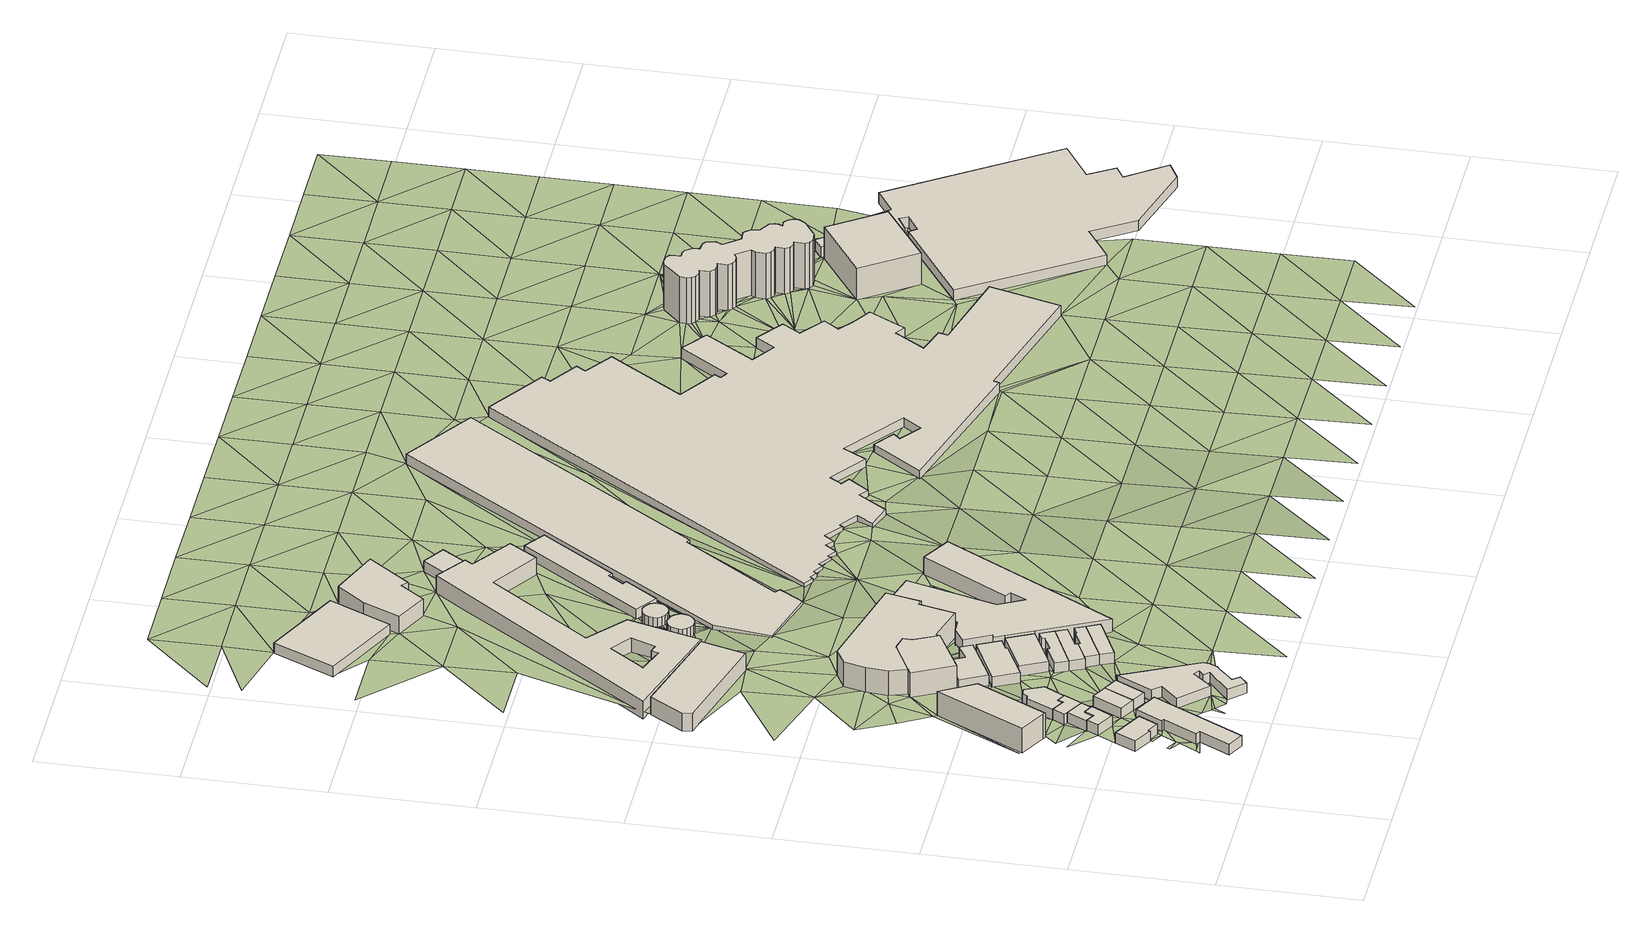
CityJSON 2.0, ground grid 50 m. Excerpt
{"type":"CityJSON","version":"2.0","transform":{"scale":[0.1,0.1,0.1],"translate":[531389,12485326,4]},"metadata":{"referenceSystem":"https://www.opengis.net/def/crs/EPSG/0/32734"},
"CityObjects":{
"building1":{"type":"Building","attributes":{"address":"9 Kingsley Road Salt River Cape Town","building":"house","building:levels":1,"building_height":4.1,"plus_code":"4FRW3F97+MXH","ground_height":11.17,"roof_height":15.27},"geometry":[{"type":"Solid","lod":"1","boundaries":[[[[0,1,2,3]],[[1,4,5,2]],[[4,6,7,5]],[[6,8,9,7]],[[8,10,11,9]],[[10,0,3,11]],[[3,2,5,7,9,11]],[[10,8,6,4,1,0]]]]}]},
"building2":{"type":"Building","attributes":{"address":"43 Tennyson Street Salt River Cape Town","building":"house","building:levels":1,"building_height":4.1,"plus_code":"4FRW3F98+J2G","ground_height":10.99,"roof_height":15.09},"geometry":[{"type":"Solid","lod":"1","boundaries":[[[[12,13,14,15]],[[13,16,17,14]],[[16,18,19,17]],[[18,20,21,19]],[[20,22,23,21]],[[22,24,25,23]],[[24,26,27,25]],[[26,12,15,27]],[[15,14,17,19,21,23,25,27]],[[26,24,22,20,18,16,13,12]]]]}]},
"building3":{"type":"Building","attributes":{"address":"7 Kingsley Road Salt River Cape Town","building":"house","building:levels":1,"building_height":4.1,"plus_code":"4FRW3F98+P2C","ground_height":11.18,"roof_height":15.28},"geometry":[{"type":"Solid","lod":"1","boundaries":[[[[28,29,30,31]],[[29,32,33,30]],[[32,34,35,33]],[[34,36,37,35]],[[36,38,39,37]],[[38,28,31,39]],[[31,30,33,35,37,39]],[[38,36,34,32,29,28]]]]}]},
"building4":{"type":"Building","attributes":{"address":"The Baobab Student Accomodation 377 Lower Main Road Salt River Cape Town","building":"residential","building:levels":3,"rooms":"42","residential":"student","operator":"The Baobab Student Accomodation","building_height":9.7,"plus_code":"4FRW3F97+RXW","ground_height":10.3,"roof_height":20},"geometry":[{"type":"Solid","lod":"1","boundaries":[[[[40,41,42,43]],[[41,44,45,42]],[[44,46,47,45]],[[46,48,49,47]],[[48,40,43,49]],[[43,42,45,47,49]],[[48,46,44,41,40]]]]}]},
"building5":{"type":"Building","attributes":{"address":"5 Kingsley Road Salt River Cape Town","building":"house","building:levels":1,"building_height":4.1,"plus_code":"4FRW3F98+Q23","ground_height":10.78,"roof_height":14.88},"geometry":[{"type":"Solid","lod":"1","boundaries":[[[[50,51,52,53]],[[51,54,55,52]],[[54,56,57,55]],[[56,58,59,57]],[[58,60,61,59]],[[60,50,53,61]],[[53,52,55,57,59,61]],[[60,58,56,54,51,50]]]]}]},
"building6":{"type":"Building","attributes":{"address":"3 Kingsley Road Salt River Cape Town","building":"house","building:levels":1,"building_height":4.1,"plus_code":"4FRW3F98+Q2G","ground_height":10.78,"roof_height":14.88},"geometry":[{"type":"Solid","lod":"1","boundaries":[[[[58,62,63,59]],[[62,64,65,63]],[[64,66,67,65]],[[66,68,69,67]],[[68,70,71,69]],[[70,60,61,71]],[[60,58,59,61]],[[59,63,65,67,69,71,61]],[[60,70,68,66,64,62,58]]]]}]},
"building7":{"type":"Building","attributes":{"address":"373 Lower Main Road Salt River Cape Town","building":"house","building:levels":1,"building_height":4.1,"plus_code":"4FRW3F98+P37","ground_height":10.99,"roof_height":15.09},"geometry":[{"type":"Solid","lod":"1","boundaries":[[[[72,73,74,75]],[[73,76,77,74]],[[76,78,79,77]],[[78,72,75,79]],[[75,74,77,79]],[[78,76,73,72]]]]}]},
"building8":{"type":"Building","attributes":{"address":"375 Lower Main Road Salt River Cape Town","building":"retail","building:levels":1,"building_height":4.1,"plus_code":"4FRW3F98+Q3R","ground_height":10.62,"roof_height":14.72},"geometry":[{"type":"Solid","lod":"1","boundaries":[[[[80,81,82,83]],[[81,84,85,82]],[[84,86,87,85]],[[86,88,89,87]],[[88,90,91,89]],[[90,92,93,91]],[[92,94,95,93]],[[94,96,97,95]],[[96,80,83,97]],[[83,82,85,87,89,91,93,95,97]],[[96,94,92,90,88,86,84,81,80]]]]}]},
"building9":{"type":"Building","attributes":{"address":"371 Lower Main Road Salt River Cape Town","building":"house","building:levels":1,"building_height":4.1,"plus_code":"4FRW3F98+P34","ground_height":10.99,"roof_height":15.09},"geometry":[{"type":"Solid","lod":"1","boundaries":[[[[72,78,79,75]],[[78,98,99,79]],[[98,100,101,99]],[[100,72,75,101]],[[75,79,99,101]],[[100,98,78,72]]]]}]},
"building10":{"type":"Building","attributes":{"address":"369 Lower Main Road Salt River Cape Town","building":"commercial","building:levels":1,"building_height":4.1,"plus_code":"4FRW3F98+M44","ground_height":10.99,"roof_height":15.09},"geometry":[{"type":"Solid","lod":"1","boundaries":[[[[102,103,104,105]],[[103,106,107,104]],[[106,108,109,107]],[[108,110,111,109]],[[110,112,113,111]],[[112,114,115,113]],[[114,116,117,115]],[[116,118,119,117]],[[118,120,121,119]],[[120,122,123,121]],[[122,124,125,123]],[[124,126,127,125]],[[126,128,129,127]],[[128,130,131,129]],[[130,132,133,131]],[[132,134,135,133]],[[134,102,105,135]],[[105,104,107,109,111,113,115,117,119,121,123,125,127,129,131,133,135]],[[134,132,130,128,126,124,122,120,118,116,114,112,110,108,106,103,102]]]]}]},
"building11":{"type":"Building","attributes":{"address":"266 Lower Main Road Salt River Cape Town","building":"commercial","building:levels":3,"building_height":9.7,"plus_code":"4FRW3F98+X42","ground_height":9.84,"roof_height":19.54},"geometry":[{"type":"Solid","lod":"1","boundaries":[[[[136,137,138,139]],[[137,140,141,138]],[[140,142,143,141]],[[142,144,145,143]],[[144,146,147,145]],[[146,148,149,147]],[[148,136,139,149]],[[139,138,141,143,145,147,149]],[[148,146,144,142,140,137,136]]]]}]},
"building12":{"type":"Building","attributes":{"address":"The Palace 1-3 Malta Road Salt River Cape Town","building":"cinema","building:levels":2,"building:use":"commercial","building_height":6.9,"plus_code":"4FRW3FC8+627","ground_height":8.06,"roof_height":14.96},"geometry":[{"type":"Solid","lod":"1","boundaries":[[[[150,151,152,153]],[[151,154,155,152]],[[154,156,157,155]],[[156,158,159,157]],[[158,150,153,159]],[[153,152,155,157,159]],[[158,156,154,151,150]]]]}]},
"building13":{"type":"Building","attributes":{"address":"262 Lower Main Road Salt River Cape Town","building":"retail","building:levels":1,"building_height":4.1,"plus_code":"4FRW3F98+V4M","ground_height":10.2,"roof_height":14.3},"geometry":[{"type":"Solid","lod":"1","boundaries":[[[[160,161,162,163]],[[161,164,165,162]],[[164,166,167,165]],[[166,168,169,167]],[[168,170,171,169]],[[170,160,163,171]],[[163,162,165,167,169,171]],[[170,168,166,164,161,160]]]]}]},
"building14":{"type":"Building","attributes":{"address":"260 Lower Main Road Salt River Cape Town","building":"retail","building:levels":1,"building_height":4.1,"plus_code":"4FRW3F98+V4H","ground_height":9.91,"roof_height":14.01},"geometry":[{"type":"Solid","lod":"1","boundaries":[[[[172,173,174,175]],[[173,176,177,174]],[[176,178,179,177]],[[178,180,181,179]],[[180,182,183,181]],[[182,172,175,183]],[[175,174,177,179,181,183]],[[182,180,178,176,173,172]]]]}]},
"building15":{"type":"Building","attributes":{"address":"258 Lower Main Road Salt River Cape Town","building":"retail","building:levels":1,"building_height":4.1,"plus_code":"4FRW3F98+R5P","ground_height":9.91,"roof_height":14.01},"geometry":[{"type":"Solid","lod":"1","boundaries":[[[[184,185,186,187]],[[185,188,189,186]],[[188,190,191,189]],[[190,184,187,191]],[[187,186,189,191]],[[190,188,185,184]]]]}]},
"building16":{"type":"Building","attributes":{"address":"Lower Main Road Salt River Cape Town","building":"retail","building:levels":1,"building_height":4.1,"plus_code":"4FRW3F98+R54","ground_height":10.25,"roof_height":14.35},"geometry":[{"type":"Solid","lod":"1","boundaries":[[[[192,193,194,195]],[[193,196,197,194]],[[196,198,199,197]],[[198,200,201,199]],[[200,202,203,201]],[[202,204,205,203]],[[204,206,207,205]],[[206,192,195,207]],[[195,194,197,199,201,203,205,207]],[[206,204,202,200,198,196,193,192]]]]}]},
"building17":{"type":"Building","attributes":{"address":"Lower Main Road Salt River Cape Town","building":"retail","building:levels":1,"building_height":4.1,"plus_code":"4FRW3F98+Q5X","ground_height":10.25,"roof_height":14.35},"geometry":[{"type":"Solid","lod":"1","boundaries":[[[[193,192,195,194]],[[192,208,209,195]],[[208,210,211,209]],[[210,212,213,211]],[[212,214,215,213]],[[214,216,217,215]],[[216,193,194,217]],[[194,195,209,211,213,215,217]],[[216,214,212,210,208,192,193]]]]}]},
"building18":{"type":"Building","attributes":{"address":"Lower Main Road Salt River Cape Town","building":"retail","building:levels":1,"building_height":4.1,"plus_code":"4FRW3F98+Q6C","ground_height":10.25,"roof_height":14.35},"geometry":[{"type":"Solid","lod":"1","boundaries":[[[[218,219,220,221]],[[219,222,223,220]],[[222,224,225,223]],[[224,226,227,225]],[[226,228,229,227]],[[228,212,213,229]],[[212,210,211,213]],[[210,218,221,211]],[[221,220,223,225,227,229,213,211]],[[210,212,228,226,224,222,219,218]]]]}]},
"building19":{"type":"Building","attributes":{"address":"Lower Main Road Salt River Cape Town","building":"retail","building:levels":1,"building_height":4.1,"plus_code":"4FRW3F98+Q63","ground_height":10.25,"roof_height":14.35},"geometry":[{"type":"Solid","lod":"1","boundaries":[[[[218,230,231,221]],[[230,232,233,231]],[[232,219,220,233]],[[219,218,221,220]],[[221,231,233,220]],[[219,232,230,218]]]]}]},
"building20":{"type":"Building","attributes":{"address":"Malta House 3 Malta Road 7925 Salt River","building":"commercial","building:levels":3,"building_height":9.7,"plus_code":"4FRW3FC8+252","ground_height":9.47,"roof_height":19.17},"geometry":[{"type":"Solid","lod":"1","boundaries":[[[[234,235,236,237]],[[235,238,239,236]],[[238,240,241,239]],[[240,242,243,241]],[[242,244,245,243]],[[244,246,247,245]],[[246,248,249,247]],[[248,250,251,249]],[[250,252,253,251]],[[252,254,255,253]],[[254,256,257,255]],[[256,258,259,257]],[[258,260,261,259]],[[260,234,237,261]],[[237,236,239,241,243,245,247,249,251,253,255,257,259,261]],[[260,258,256,254,252,250,248,246,244,242,240,238,235,234]]]]}]},
"building21":{"type":"Building","attributes":{"address":"4 Malta Road Salt River Cape Town","building":"industrial","building:levels":2,"building_height":6.9,"plus_code":"4FRW3F98+V6Q","ground_height":8.05,"roof_height":14.95},"geometry":[{"type":"Solid","lod":"1","boundaries":[[[[262,263,264,265]],[[263,266,267,264]],[[266,268,269,267]],[[268,270,271,269]],[[270,272,273,271]],[[272,274,275,273]],[[274,276,277,275]],[[276,278,279,277]],[[278,280,281,279]],[[280,282,283,281]],[[282,284,285,283]],[[284,286,287,285]],[[286,288,289,287]],[[288,290,291,289]],[[290,292,293,291]],[[292,294,295,293]],[[294,262,265,295]],[[265,264,267,269,271,273,275,277,279,281,283,285,287,289,291,293,295]],[[294,292,290,288,286,284,282,280,278,276,274,272,270,268,266,263,262]]]]}]},
"building22":{"type":"Building","attributes":{"building":"storage_tank","building:levels":1,"building_height":4.1,"plus_code":"4FRW3FC8+754","ground_height":7.7,"roof_height":11.8},"geometry":[{"type":"Solid","lod":"1","boundaries":[[[[296,297,298,299]],[[297,300,301,298]],[[300,302,303,301]],[[302,304,305,303]],[[304,306,307,305]],[[306,308,309,307]],[[308,310,311,309]],[[310,312,313,311]],[[312,314,315,313]],[[314,316,317,315]],[[316,318,319,317]],[[318,320,321,319]],[[320,322,323,321]],[[322,324,325,323]],[[324,326,327,325]],[[326,296,299,327]],[[299,298,301,303,305,307,309,311,313,315,317,319,321,323,325,327]],[[326,324,322,320,318,316,314,312,310,308,306,304,302,300,297,296]]]]}]},
"building23":{"type":"Building","attributes":{"address":"6 Spencer Road Salt River Cape Town","building":"commercial","building:levels":2,"building_height":6.9,"plus_code":"4FRW3FC8+C47","ground_height":5.36,"roof_height":12.26},"geometry":[{"type":"Solid","lod":"1","boundaries":[[[[328,329,330,331]],[[329,332,333,330]],[[332,334,335,333]],[[334,336,337,335]],[[336,338,339,337]],[[338,340,341,339]],[[340,342,343,341]],[[342,344,345,343]],[[344,346,347,345]],[[346,328,331,347]],[[348,349,350,351]],[[349,352,353,350]],[[352,354,355,353]],[[354,356,357,355]],[[356,358,359,357]],[[358,348,351,359]],[[331,330,333,335,337,339,341,343,345,347],[351,350,353,355,357,359]],[[346,344,342,340,338,336,334,332,329,328],[358,356,354,352,349,348]]]]}]},
"building24":{"type":"Building","attributes":{"address":"4 Penryn Street Salt River Cape Town","building":"industrial","building:levels":1,"building_height":4.1,"plus_code":"4FRW3FC8+M38","ground_height":5.37,"roof_height":9.47},"geometry":[{"type":"Solid","lod":"1","boundaries":[[[[360,361,362,363]],[[361,364,365,362]],[[364,366,367,365]],[[366,360,363,367]],[[363,362,365,367]],[[366,364,361,360]]]]}]},
"building25":{"type":"Building","attributes":{"building":"storage_tank","building:levels":1,"building_height":4.1,"plus_code":"4FRW3FC8+76R","ground_height":6.85,"roof_height":10.95},"geometry":[{"type":"Solid","lod":"1","boundaries":[[[[368,369,370,371]],[[369,372,373,370]],[[372,374,375,373]],[[374,376,377,375]],[[376,378,379,377]],[[378,380,381,379]],[[380,382,383,381]],[[382,384,385,383]],[[384,386,387,385]],[[386,388,389,387]],[[388,390,391,389]],[[390,392,393,391]],[[392,394,395,393]],[[394,396,397,395]],[[396,398,399,397]],[[398,400,401,399]],[[400,368,371,401]],[[371,370,373,375,377,379,381,383,385,387,389,391,393,395,397,399,401]],[[400,398,396,394,392,390,388,386,384,382,380,378,376,374,372,369,368]]]]}]},
"building26":{"type":"Building","attributes":{"address":"19 Spencer Road Salt River Cape Town","building":"industrial","building:levels":2,"building_height":6.9,"plus_code":"4FRW3FC8+J5H","ground_height":5.37,"roof_height":12.27},"geometry":[{"type":"Solid","lod":"1","boundaries":[[[[402,403,404,405]],[[403,406,407,404]],[[406,408,409,407]],[[408,410,411,409]],[[410,412,413,411]],[[412,414,415,413]],[[414,402,405,415]],[[405,404,407,409,411,413,415]],[[414,412,410,408,406,403,402]]]]}]},
"building27":{"type":"Building","attributes":{"building":"industrial","building:levels":1,"building_height":4.1,"plus_code":"4FRW3FC8+C83","ground_height":5.77,"roof_height":9.87},"geometry":[{"type":"Solid","lod":"1","boundaries":[[[[416,417,418,419]],[[417,420,421,418]],[[420,422,423,421]],[[422,424,425,423]],[[424,426,427,425]],[[426,428,429,427]],[[428,430,431,429]],[[430,416,419,431]],[[419,418,421,423,425,427,429,431]],[[430,428,426,424,422,420,417,416]]]]}]},
"building28":{"type":"Building","attributes":{"address":"12 Spencer Road Salt River Cape Town","building":"commercial","building:levels":1,"building_height":4.1,"plus_code":"4FRW3FC8+H79","ground_height":5.16,"roof_height":9.26},"geometry":[{"type":"Solid","lod":"1","boundaries":[[[[432,433,434,435]],[[433,436,437,434]],[[436,438,439,437]],[[438,432,435,439]],[[435,434,437,439]],[[438,436,433,432]]]]}]},
"building29":{"type":"Building","attributes":{"building":"industrial","building:levels":1,"building_height":4.1,"plus_code":"4FRW3FC8+CFM","ground_height":4.6,"roof_height":8.7},"geometry":[{"type":"Solid","lod":"1","boundaries":[[[[440,441,442,443]],[[441,444,445,442]],[[444,446,447,445]],[[446,448,449,447]],[[448,450,451,449]],[[450,452,453,451]],[[452,454,455,453]],[[454,456,457,455]],[[456,440,443,457]],[[443,442,445,447,449,451,453,455,457]],[[456,454,452,450,448,446,444,441,440]]]]}]},
"building30":{"type":"Building","attributes":{"building":"industrial","building:levels":1,"building_height":4.1,"plus_code":"4FRW3FC8+6PR","ground_height":4.33,"roof_height":8.43},"geometry":[{"type":"Solid","lod":"1","boundaries":[[[[458,459,460,461]],[[459,462,463,460]],[[462,464,465,463]],[[464,466,467,465]],[[466,468,469,467]],[[468,470,471,469]],[[470,472,473,471]],[[472,474,475,473]],[[474,476,477,475]],[[476,478,479,477]],[[478,480,481,479]],[[480,482,483,481]],[[482,484,485,483]],[[484,486,487,485]],[[486,488,489,487]],[[488,490,491,489]],[[490,492,493,491]],[[492,494,495,493]],[[494,496,497,495]],[[496,498,499,497]],[[498,500,501,499]],[[500,502,503,501]],[[502,504,505,503]],[[504,506,507,505]],[[506,508,509,507]],[[508,510,511,509]],[[510,512,513,511]],[[512,514,515,513]],[[514,516,517,515]],[[516,518,519,517]],[[518,520,521,519]],[[520,522,523,521]],[[522,524,525,523]],[[524,526,527,525]],[[526,528,529,527]],[[528,530,531,529]],[[530,532,533,531]],[[532,534,535,533]],[[534,536,537,535]],[[536,538,539,537]],[[538,540,541,539]],[[540,542,543,541]],[[542,544,545,543]],[[544,546,547,545]],[[546,548,549,547]],[[548,550,551,549]],[[550,552,553,551]],[[552,554,555,553]],[[554,556,557,555]],[[556,558,559,557]],[[558,560,561,559]],[[560,562,563,561]],[[562,564,565,563]],[[564,566,567,565]],[[566,568,569,567]],[[568,570,571,569]],[[570,572,573,571]],[[572,574,575,573]],[[574,576,577,575]],[[576,578,579,577]],[[578,458,461,579]],[[461,460,463,465,467,469,471,473,475,477,479,481,483,485,487,489,491,493,495,497,499,501,503,505,507,509,511,513,515,517,519,521,523,525,527,529,531,533,535,537,539,541,543,545,547,549,551,553,555,557,559,561,563,565,567,569,571,573,575,577,579]],[[578,576,574,572,570,568,566,564,562,560,558,556,554,552,550,548,546,544,542,540,538,536,534,532,530,528,526,524,522,520,518,516,514,512,510,508,506,504,502,500,498,496,494,492,490,488,486,484,482,480,478,476,474,472,470,468,466,464,462,459,458]]]]}]},
"building31":{"type":"Building","attributes":{"building":"silo","building:levels":6,"building_height":18.1,"plus_code":"4FRW3FC9+846","ground_height":4.3,"roof_height":22.4},"geometry":[{"type":"Solid","lod":"1","boundaries":[[[[580,581,582,583]],[[581,584,585,582]],[[584,586,587,585]],[[586,588,589,587]],[[588,590,591,589]],[[590,592,593,591]],[[592,594,595,593]],[[594,596,597,595]],[[596,598,599,597]],[[598,600,601,599]],[[600,602,603,601]],[[602,604,605,603]],[[604,606,607,605]],[[606,608,609,607]],[[608,610,611,609]],[[610,612,613,611]],[[612,614,615,613]],[[614,616,617,615]],[[616,618,619,617]],[[618,620,621,619]],[[620,622,623,621]],[[622,624,625,623]],[[624,626,627,625]],[[626,628,629,627]],[[628,630,631,629]],[[630,632,633,631]],[[632,634,635,633]],[[634,636,637,635]],[[636,638,639,637]],[[638,640,641,639]],[[640,642,643,641]],[[642,644,645,643]],[[644,646,647,645]],[[646,648,649,647]],[[648,650,651,649]],[[650,652,653,651]],[[652,654,655,653]],[[654,656,657,655]],[[656,658,659,657]],[[658,660,661,659]],[[660,662,663,661]],[[662,664,665,663]],[[664,666,667,665]],[[666,668,669,667]],[[668,670,671,669]],[[670,672,673,671]],[[672,674,675,673]],[[674,676,677,675]],[[676,678,679,677]],[[678,680,681,679]],[[680,682,683,681]],[[682,684,685,683]],[[684,686,687,685]],[[686,688,689,687]],[[688,690,691,689]],[[690,580,583,691]],[[583,582,585,587,589,591,593,595,597,599,601,603,605,607,609,611,613,615,617,619,621,623,625,627,629,631,633,635,637,639,641,643,645,647,649,651,653,655,657,659,661,663,665,667,669,671,673,675,677,679,681,683,685,687,689,691]],[[690,688,686,684,682,680,678,676,674,672,670,668,666,664,662,660,658,656,654,652,650,648,646,644,642,640,638,636,634,632,630,628,626,624,622,620,618,616,614,612,610,608,606,604,602,600,598,596,594,592,590,588,586,584,581,580]]]]}]},
"building32":{"type":"Building","attributes":{"building":"industrial","building:levels":4,"building_height":12.5,"plus_code":"4FRW3FC9+558","ground_height":4.3,"roof_height":16.8},"geometry":[{"type":"Solid","lod":"1","boundaries":[[[[692,693,694,695]],[[693,696,697,694]],[[696,698,699,697]],[[698,692,695,699]],[[695,694,697,699]],[[698,696,693,692]]]]}]},
"building33":{"type":"Building","attributes":{"building":"industrial","building:levels":1,"building_height":4.1,"plus_code":"4FRW3FC9+287","ground_height":4.29,"roof_height":8.39},"geometry":[{"type":"Solid","lod":"1","boundaries":[[[[700,701,702,703]],[[701,704,705,702]],[[704,706,707,705]],[[706,708,709,707]],[[708,710,711,709]],[[710,712,713,711]],[[712,714,715,713]],[[714,716,717,715]],[[716,718,719,717]],[[718,720,721,719]],[[720,722,723,721]],[[722,724,725,723]],[[724,726,727,725]],[[726,728,729,727]],[[728,730,731,729]],[[730,732,733,731]],[[732,734,735,733]],[[734,736,737,735]],[[736,738,739,737]],[[738,740,741,739]],[[740,700,703,741]],[[703,702,705,707,709,711,713,715,717,719,721,723,725,727,729,731,733,735,737,739,741]],[[740,738,736,734,732,730,728,726,724,722,720,718,716,714,712,710,708,706,704,701,700]]]]}]},
"terrain1":{"type":"TINRelief","geometry":[{"type":"CompositeSurface","lod":"1","boundaries":[[[742,743,744]],[[745,742,746]],[[747,748,749]],[[744,746,742]],[[749,745,747]],[[747,745,746]],[[750,751,752]],[[747,746,753]],[[754,752,755]],[[752,751,755]],[[751,747,753]],[[756,755,751]],[[29,28,757]],[[751,753,756]],[[10,32,29]],[[26,758,759]],[[8,755,756]],[[32,10,8]],[[760,761,70]],[[28,70,761]],[[8,756,762]],[[32,8,763]],[[759,764,26]],[[60,70,28]],[[32,763,765]],[[70,68,760]],[[762,763,8]],[[765,34,32]],[[766,760,68]],[[763,34,765]],[[48,767,768]],[[764,769,770]],[[771,772,773]],[[763,762,774]],[[764,770,26]],[[760,766,46]],[[26,774,762]],[[34,763,775]],[[776,769,773]],[[776,770,769]],[[776,773,772]],[[777,34,775]],[[68,778,766]],[[776,772,779]],[[98,774,26]],[[770,780,26]],[[781,776,779]],[[62,777,775]],[[26,112,98]],[[46,766,778]],[[112,26,780]],[[782,783,784]],[[72,62,775]],[[784,783,767]],[[778,785,786]],[[778,786,46]],[[98,112,100]],[[787,776,781]],[[767,48,788]],[[786,789,46]],[[46,790,48]],[[791,792,776]],[[787,791,776]],[[112,110,100]],[[784,767,788]],[[793,782,784]],[[110,72,100]],[[72,794,62]],[[46,789,795]],[[81,62,794]],[[48,790,788]],[[796,792,791]],[[782,793,797]],[[798,799,800]],[[789,81,801]],[[802,803,797]],[[790,46,164]],[[46,795,164]],[[804,784,788]],[[805,72,110]],[[806,807,110]],[[789,801,795]],[[793,784,804]],[[808,788,790]],[[809,804,788]],[[801,81,794]],[[794,72,810]],[[811,110,807]],[[805,810,72]],[[811,807,806]],[[812,800,813]],[[793,814,797]],[[808,790,160]],[[801,794,815]],[[812,813,806]],[[816,805,110]],[[816,110,811]],[[802,817,818]],[[810,819,794]],[[794,820,815]],[[820,794,819]],[[814,235,797]],[[821,164,795]],[[815,822,801]],[[805,816,823]],[[824,156,825]],[[819,826,820]],[[797,817,802]],[[160,136,808]],[[806,827,811]],[[813,827,806]],[[817,797,235]],[[821,166,164]],[[170,168,160]],[[822,815,185]],[[826,828,820]],[[136,160,168]],[[829,200,826]],[[830,831,813]],[[832,822,180]],[[214,212,226]],[[212,228,226]],[[200,198,826]],[[232,811,827]],[[817,235,833]],[[136,168,834]],[[834,835,136]],[[166,834,168]],[[198,828,826]],[[166,821,834]],[[822,185,180]],[[821,180,836]],[[825,156,837]],[[214,226,216]],[[834,821,838]],[[838,821,836]],[[180,185,836]],[[196,828,198]],[[835,834,839]],[[840,841,842]],[[222,226,224]],[[196,193,828]],[[222,216,226]],[[813,843,827]],[[193,222,828]],[[844,232,827]],[[833,845,817]],[[222,193,216]],[[846,847,848]],[[849,835,839]],[[844,828,222]],[[845,156,817]],[[222,219,844]],[[850,847,846]],[[234,833,235]],[[844,219,232]],[[825,851,841]],[[813,831,843]],[[827,843,844]],[[839,852,849]],[[853,845,833]],[[156,845,837]],[[854,842,855]],[[856,846,857]],[[850,846,856]],[[260,849,852]],[[260,258,849]],[[833,858,853]],[[845,859,837]],[[234,858,833]],[[859,845,853]],[[860,861,837]],[[860,837,862]],[[837,863,862]],[[837,861,864]],[[863,837,865]],[[843,866,844]],[[842,841,851]],[[867,831,868]],[[837,859,865]],[[864,869,837]],[[870,871,872]],[[873,869,874]],[[875,855,876]],[[877,855,842]],[[878,870,872]],[[869,864,879]],[[880,865,859]],[[881,882,883]],[[884,851,825]],[[859,885,880]],[[886,887,879]],[[885,859,888]],[[879,887,869]],[[889,843,831]],[[853,858,890]],[[888,859,306]],[[891,886,892]],[[886,893,887]],[[893,886,891]],[[887,894,869]],[[870,895,871]],[[874,869,896]],[[897,891,892]],[[877,842,851]],[[869,894,898]],[[899,892,900]],[[901,882,902]],[[897,892,899]],[[306,859,903]],[[869,898,904]],[[310,905,900]],[[906,310,308]],[[903,308,306]],[[900,905,899]],[[876,855,877]],[[844,866,282]],[[907,873,874]],[[904,896,869]],[[905,310,906]],[[831,867,889]],[[908,871,895]],[[903,906,308]],[[909,858,234]],[[910,866,843]],[[904,378,896]],[[903,859,911]],[[896,378,376]],[[896,376,374]],[[909,234,908]],[[909,890,858]],[[907,874,896]],[[903,911,912]],[[374,911,896]],[[913,912,911]],[[870,914,895]],[[911,372,913]],[[372,911,374]],[[843,889,910]],[[876,877,915]],[[877,851,916]],[[911,859,917]],[[882,881,918]],[[919,873,907]],[[895,914,908]],[[867,920,921]],[[890,922,923]],[[881,364,924]],[[364,876,915]],[[882,918,902]],[[914,909,908]],[[925,922,890]],[[909,925,890]],[[926,917,859]],[[866,910,927]],[[924,918,881]],[[916,851,884]],[[921,889,867]],[[866,927,282]],[[928,925,909]],[[364,915,412]],[[928,929,925]],[[907,896,930]],[[931,916,408]],[[924,364,412]],[[932,928,909]],[[884,408,916]],[[859,933,926]],[[917,926,934]],[[923,935,936]],[[932,937,928]],[[938,902,918]],[[939,934,926]],[[909,940,932]],[[922,935,923]],[[941,910,889]],[[909,914,942]],[[943,889,921]],[[907,930,919]],[[914,282,944]],[[945,940,909]],[[946,932,940]],[[896,417,930]],[[944,282,927]],[[412,947,924]],[[948,408,884]],[[416,933,859]],[[889,943,941]],[[945,909,942]],[[914,944,942]],[[949,950,884]],[[918,924,951]],[[952,940,945]],[[927,910,953]],[[948,410,408]],[[954,884,950]],[[936,935,955]],[[956,957,921]],[[948,884,954]],[[958,950,949]],[[412,410,947]],[[949,959,958]],[[918,951,938]],[[960,945,961]],[[924,947,951]],[[910,941,953]],[[945,942,961]],[[958,959,340]],[[948,954,410]],[[944,927,962]],[[921,957,943]],[[933,416,926]],[[963,935,922]],[[964,942,944]],[[930,417,340]],[[961,942,965]],[[961,965,966]],[[927,953,962]],[[340,967,958]],[[436,958,967]],[[965,942,964]],[[943,968,941]],[[410,954,969]],[[970,964,944]],[[938,951,971]],[[340,417,967]],[[436,969,954]],[[944,962,970]],[[957,968,943]],[[947,410,972]],[[416,967,417]],[[416,859,973]],[[964,974,965]],[[975,965,974]],[[969,436,967]],[[947,972,951]],[[953,941,976]],[[969,972,410]],[[941,968,976]],[[922,977,963]],[[978,979,957]],[[980,970,962]],[[981,971,951]],[[967,416,982]],[[983,970,980]],[[984,962,953]],[[979,968,957]],[[981,951,972]],[[985,953,976]],[[982,969,967]],[[980,986,983]],[[987,980,962]],[[953,985,984]],[[988,971,981]],[[987,986,980]],[[989,972,969]],[[990,976,968]],[[962,984,987]],[[979,991,968]],[[992,993,994]],[[981,972,989]],[[935,963,448]],[[969,982,989]],[[968,991,990]],[[995,994,986]],[[995,986,987]],[[985,976,996]],[[997,977,922]],[[982,416,973]],[[992,994,995]],[[998,979,999]],[[1000,988,981]],[[976,990,996]],[[984,985,1001]],[[979,998,991]],[[1000,981,989]],[[1002,995,987]],[[987,984,1001]],[[985,996,1001]],[[995,1002,1003]],[[982,973,989]],[[963,977,448]],[[1004,988,1000]],[[1005,990,991]],[[991,998,1006]],[[1002,1007,1003]],[[1000,989,1008]],[[1005,991,1006]],[[1007,1009,1010]],[[1007,1011,1003]],[[1012,996,990]],[[1008,989,973]],[[1001,1013,987]],[[1014,1015,998]],[[1011,1007,1010]],[[990,1005,1012]],[[1004,1000,1016]],[[996,1017,1001]],[[1008,1018,1000]],[[1019,1006,998]],[[1000,1018,1016]],[[996,1012,1017]],[[977,997,448]],[[1019,998,1015]],[[1020,1008,973]],[[1005,1006,1021]],[[1001,1017,1013]],[[448,1022,973]],[[1008,1020,1018]],[[1022,1020,973]],[[1021,1006,1019]],[[1012,1005,1023]],[[1024,1025,1015]],[[1022,448,997]],[[1018,1026,1016]],[[1023,1017,1012]],[[1005,1021,1023]],[[1023,1013,1017]],[[1018,1020,1026]],[[1027,1013,1023]],[[1028,1019,1015]],[[997,1029,1022]],[[1030,1016,1026]],[[1028,1015,1025]],[[1031,1032,1033]],[[1020,1022,1034]],[[1035,1021,1019]],[[997,1036,1029]],[[1037,1031,1038]],[[1036,1039,1040]],[[1020,1034,1026]],[[1040,1039,1041]],[[1022,1029,1034]],[[1035,1019,1028]],[[1033,1038,1031]],[[1040,1041,1036]],[[1042,1027,1023]],[[570,1037,1038]],[[1043,1023,1021]],[[1044,1025,1045]],[[570,1041,1046]],[[1030,1026,1047]],[[1021,1035,1043]],[[1036,1041,1048]],[[1049,1050,1051]],[[1034,1047,1026]],[[1052,1053,1054]],[[1055,1054,1053]],[[1028,1025,1056]],[[1057,1029,1036]],[[1041,570,1048]],[[1058,570,1038]],[[1059,1050,1049]],[[1023,1043,1042]],[[570,1058,1048]],[[1047,1060,1030]],[[1056,1025,1044]],[[1036,1048,1057]],[[1029,1061,1034]],[[1062,1035,1028]],[[1052,1063,1064]],[[581,1058,1038]],[[1059,1065,1038]],[[1066,1067,1068]],[[1064,1053,1052]],[[1069,1070,1071]],[[1069,1071,1067]],[[1049,1072,1059]],[[1034,1061,1047]],[[1035,1062,1043]],[[1070,1072,1049]],[[1067,1066,1073]],[[1029,1057,1061]],[[1062,1028,1056]],[[1058,1074,1048]],[[1038,1065,581]],[[1064,1063,1075]],[[1059,1076,1065]],[[1072,1077,1059]],[[1077,1076,1059]],[[1078,1044,1079]],[[1073,1053,1080]],[[581,1074,1058]],[[1043,1081,1042]],[[1067,1073,1082]],[[1083,1070,1069]],[[1080,1053,1064]],[[1072,1070,1084]],[[1085,1069,1067]],[[1060,1047,1086]],[[1057,1048,1087]],[[1077,1072,1088]],[[1047,1061,1089]],[[1062,1081,1043]],[[1072,1090,1088]],[[1084,1070,1091]],[[1092,1090,1072]],[[1093,1056,1044]],[[1094,1088,1090]],[[1092,1072,1095]],[[1070,1083,1091]],[[1087,1048,1074]],[[1080,1082,1073]],[[1096,1064,1075]],[[1072,1084,1095]],[[1067,1082,1085]],[[1064,1096,1080]],[[1097,1092,1095]],[[1074,581,580]],[[1098,1083,1069]],[[1047,1089,1086]],[[1042,1099,1075]],[[1100,1098,1069]],[[1101,1097,1095]],[[1069,1102,1100]],[[1085,1102,1069]],[[1081,1099,1042]],[[1078,1093,1044]],[[580,690,1074]],[[1080,1096,1103]],[[1061,1057,1104]],[[1062,1056,1105]],[[690,688,1074]],[[1096,1075,1099]],[[1106,1091,1107]],[[1108,1057,1087]],[[1103,1082,1080]],[[1107,1091,1083]],[[1109,1106,1110]],[[1110,1106,1107]],[[1111,1098,1100]],[[684,682,686]],[[1112,1085,1082]],[[1100,1113,1111]],[[1104,1089,1061]],[[1105,1081,1062]],[[682,680,686]],[[1057,1108,1104]],[[1105,1056,1093]],[[1102,1085,1114]],[[1114,1115,1102]],[[1112,1082,1116]],[[1114,1085,1117]],[[1074,688,1118]],[[1115,1114,1119]],[[1118,1087,1074]],[[1117,1085,1112]],[[1120,1121,1122]],[[686,1118,688]],[[1118,686,680]],[[1103,1096,1123]],[[1124,1125,1126]],[[1124,1127,1125]],[[696,1116,1082]],[[680,1120,1118]],[[1128,1126,1125]],[[1089,1129,1086]],[[1081,1130,1099]],[[1120,1122,1118]],[[1127,1131,1125]],[[1128,1118,1122]],[[1108,1087,1132]],[[1125,1118,1128]],[[1129,1089,1104]],[[1105,1130,1081]],[[1118,1132,1087]],[[1133,1134,1135]],[[1116,696,1136]],[[1137,1138,1139]],[[1139,1140,1137]],[[646,1134,1140]],[[1140,1139,646]],[[1099,1130,1141]],[[642,1136,728]],[[1131,1142,1125]],[[1129,1143,1086]],[[1144,1103,1123]],[[1136,696,728]],[[1131,1145,1142]],[[1145,1135,1142]],[[1146,1104,1108]],[[642,726,644]],[[646,644,726]],[[1134,1142,1135]],[[1147,1108,1132]],[[728,726,642]],[[1142,1134,646]],[[1125,1148,1118]],[[728,696,1144]],[[1108,1147,1146]],[[726,1142,646]],[[728,1144,1149]],[[1150,1129,1104]],[[1148,1125,1142]],[[1149,1144,1123]],[[1151,1149,1123]],[[726,724,722]],[[1132,1118,1152]],[[1142,726,722]],[[1151,734,1149]],[[1150,1104,1146]],[[732,1149,734]],[[1153,1143,1129]],[[1132,1152,1147]],[[1118,1148,1152]],[[1129,1150,1153]],[[1154,1142,722]],[[720,1155,722]],[[1147,1156,1146]],[[1147,1152,1157]],[[1142,1158,1148]],[[722,1155,1154]],[[1146,1156,1150]],[[1147,1157,1156]],[[1148,1158,1152]],[[1158,1142,1154]],[[1150,1159,1153]],[[1160,1157,1152]],[[1159,1150,1156]],[[1160,1152,1158]],[[1161,1153,1159]],[[1162,1156,1157]],[[1163,1157,1160]],[[1156,1162,1159]],[[1157,1163,1162]],[[1161,1159,1164]],[[1159,1162,1165]],[[1159,1165,1164]]]}]}
},
"vertices":[
[143,395,72],[212,358,72],[212,358,113],[143,395,113],[215,365,72],[215,365,113],[258,343,72],[258,343,113],[294,411,72],[294,411,113],[182,470,72],[182,470,113],
[335,429,70],[283,333,70],[283,333,111],[335,429,111],[292,328,70],[292,328,111],[227,205,70],[227,205,111],[244,196,70],[244,196,111],[185,85,70],[185,85,111],[245,54,70],[245,54,111],[421,384,70],[421,384,111],
[238,577,72],[216,534,72],[216,534,113],[238,577,113],[281,500,72],[281,500,113],[323,576,72],[323,576,113],[289,594,72],[289,594,113],[270,560,72],[270,560,113],
[76,764,63],[174,713,63],[174,713,160],[76,764,160],[184,708,63],[184,708,160],[317,961,63],[317,961,160],[246,1085,63],[246,1085,160],
[238,577,68],[270,560,68],[270,560,109],[238,577,109],[289,594,68],[289,594,109],[323,576,68],[323,576,109],[344,615,68],[344,615,109],[278,651,68],[278,651,109],
[378,679,68],[378,679,109],[347,696,68],[347,696,109],[337,676,68],[337,676,109],[288,702,68],[288,702,109],[264,658,68],[264,658,109],
[445,556,70],[389,585,70],[389,585,111],[445,556,111],[333,479,70],[333,479,111],[389,449,70],[389,449,111],
[378,679,66],[420,754,66],[420,754,107],[378,679,107],[391,820,66],[391,820,107],[365,819,66],[365,819,107],[355,800,66],[355,800,107],[340,799,66],[340,799,107],[288,702,66],[288,702,107],[337,676,66],[337,676,107],[347,696,66],[347,696,107],
[441,422,70],[441,422,111],[498,529,70],[498,529,111],
[630,204,70],[642,213,70],[642,213,111],[630,204,111],[655,243,70],[655,243,111],[658,264,70],[658,264,111],[528,531,70],[528,531,111],[460,402,70],[460,402,111],[488,371,70],[488,371,111],[427,309,70],[427,309,111],[523,212,70],[523,212,111],[584,282,70],[584,282,111],[603,266,70],[603,266,111],[582,249,70],[582,249,111],[603,232,70],[603,232,111],[511,154,70],[511,154,111],[563,99,70],[563,99,111],[595,126,70],[595,126,111],[575,151,70],[575,151,111],
[589,1141,58],[547,1225,58],[547,1225,155],[589,1141,155],[547,1259,58],[547,1259,155],[496,1270,58],[496,1270,155],[370,1207,58],[370,1207,155],[345,1195,58],[345,1195,155],[419,1052,58],[419,1052,155],
[28,1905,41],[36,1871,41],[36,1871,110],[28,1905,110],[427,1767,41],[427,1767,110],[471,1926,41],[471,1926,110],[107,2027,41],[107,2027,110],
[525,1101,62],[413,1044,62],[413,1044,103],[525,1101,103],[460,951,62],[460,951,103],[631,1038,62],[631,1038,103],[610,1079,62],[610,1079,103],[552,1049,62],[552,1049,103],
[457,938,59],[500,853,59],[500,853,100],[457,938,100],[639,922,59],[639,922,100],[637,929,59],[637,929,100],[678,949,59],[678,949,100],[639,1028,59],[639,1028,100],
[741,849,59],[695,942,59],[695,942,100],[741,849,100],[538,865,59],[538,865,100],[584,772,59],[584,772,100],
[595,707,62],[764,786,62],[764,786,103],[595,707,103],[741,834,62],[741,834,103],[710,820,62],[710,820,103],[715,809,62],[715,809,103],[659,783,62],[659,783,103],[655,791,62],[655,791,103],[574,752,62],[574,752,103],
[619,656,62],[619,656,103],[628,660,62],[628,660,103],[703,696,62],[703,696,103],[700,706,62],[700,706,103],[782,747,62],[782,747,103],
[651,614,62],[811,691,62],[811,691,103],[651,614,103],[795,726,62],[795,726,103],[767,712,62],[767,712,103],[764,717,62],[764,717,103],[706,689,62],[706,689,103],
[673,568,62],[673,568,103],[834,644,62],[834,644,103],
[813,1367,55],[437,1459,55],[437,1459,152],[813,1367,152],[373,1425,55],[373,1425,152],[355,1349,55],[355,1349,152],[348,1270,55],[348,1270,152],[370,1207,55],[370,1207,152],[496,1270,55],[496,1270,152],[547,1259,55],[547,1259,152],[547,1225,55],[547,1225,152],[589,1141,55],[589,1141,152],[596,1154,55],[596,1154,152],[736,1117,55],[736,1117,152],[766,1246,55],[766,1246,152],[785,1242,55],[785,1242,152],
[813,1367,41],[785,1242,41],[785,1242,110],[813,1367,110],[748,1112,41],[748,1112,110],[702,1110,41],[702,1110,110],[644,1074,41],[644,1074,110],[690,982,41],[690,982,110],[678,978,41],[678,978,110],[695,942,41],[695,942,110],[741,849,41],[741,849,110],[861,611,41],[861,611,110],[1220,1235,41],[1220,1235,110],[1112,1296,41],[1112,1296,110],[932,985,41],[932,985,110],[953,971,41],[953,971,110],[922,915,41],[922,915,110],[876,1004,41],[876,1004,110],[963,1326,41],[963,1326,110],
[598,1985,37],[613,1978,37],[613,1978,78],[598,1985,78],[629,1977,37],[629,1977,78],[644,1982,37],[644,1982,78],[657,1991,37],[657,1991,78],[667,2004,37],[667,2004,78],[671,2020,37],[671,2020,78],[669,2036,37],[669,2036,78],[662,2050,37],[662,2050,78],[651,2061,37],[651,2061,78],[622,2070,37],[622,2070,78],[596,2060,37],[596,2060,78],[586,2050,37],[586,2050,78],[578,2024,37],[578,2024,78],[579,2010,37],[579,2010,78],[587,1996,37],[587,1996,78],
[116,2054,14],[524,1935,14],[524,1935,83],[116,2054,83],[595,2199,14],[595,2199,83],[461,2313,14],[461,2313,83],[734,2679,14],[734,2679,83],[908,2567,14],[908,2567,83],[976,2668,14],[976,2668,83],[830,2768,14],[830,2768,83],[849,2796,14],[849,2796,83],[738,2873,14],[738,2873,83],[414,2221,14],[488,2165,14],[488,2165,83],[414,2221,83],[454,2077,14],[454,2077,83],[423,2085,14],[423,2085,83],[416,2059,14],[416,2059,83],[319,2093,14],[319,2093,83],
[173,3112,14],[461,2976,14],[461,2976,55],[173,3112,55],[566,3197,14],[566,3197,55],[278,3333,14],[278,3333,55],
[729,2104,29],[732,2119,29],[732,2119,70],[729,2104,70],[730,2135,29],[730,2135,70],[724,2147,29],[724,2147,70],[704,2163,29],[704,2163,70],[691,2166,29],[691,2166,70],[665,2160,29],[665,2160,70],[653,2151,29],[653,2151,70],[645,2137,29],[645,2137,70],[642,2122,29],[642,2122,70],[644,2107,29],[644,2107,70],[652,2094,29],[652,2094,70],[663,2083,29],[663,2083,70],[678,2078,29],[678,2078,70],[693,2077,29],[693,2077,70],[708,2082,29],[708,2082,70],[720,2091,29],[720,2091,70],
[470,2946,14],[592,2888,14],[592,2888,83],[470,2946,83],[658,2975,14],[658,2975,83],[680,2956,14],[680,2956,83],[797,3107,14],[797,3107,83],[613,3179,14],[613,3179,83],[531,3080,14],[531,3080,83],
[1084,2573,18],[1007,2627,18],[1007,2627,59],[1084,2573,59],[696,2188,18],[696,2188,59],[774,2134,18],[774,2134,59],[858,2252,18],[858,2252,59],[843,2262,18],[843,2262,59],[882,2317,18],[882,2317,59],[896,2307,18],[896,2307,59],
[797,2847,12],[878,2794,12],[878,2794,53],[797,2847,53],[942,2888,12],[942,2888,53],[862,2939,12],[862,2939,53],
[923,1745,6],[906,1760,6],[906,1760,47],[923,1745,47],[1150,2105,6],[1150,2105,47],[1163,2096,6],[1163,2096,47],[1757,2950,6],[1757,2950,47],[1499,3119,6],[1499,3119,47],[669,1926,6],[669,1926,47],[641,1718,6],[641,1718,47],[866,1657,6],[866,1657,47],
[1835,2904,3],[980,1674,3],[980,1674,44],[1835,2904,44],[1015,1653,3],[1015,1653,44],[1023,1663,3],[1023,1663,44],[1046,1644,3],[1046,1644,44],[1058,1658,3],[1058,1658,44],[1094,1633,3],[1094,1633,44],[1106,1650,3],[1106,1650,44],[1150,1616,3],[1150,1616,44],[1159,1630,3],[1159,1630,44],[1190,1606,3],[1190,1606,44],[1222,1648,3],[1222,1648,44],[1249,1626,3],[1249,1626,44],[1277,1662,3],[1277,1662,44],[1343,1614,3],[1343,1614,44],[1350,1625,3],[1350,1625,44],[1418,1579,3],[1418,1579,44],[1381,1519,3],[1381,1519,44],[1470,1493,3],[1470,1493,44],[1542,1596,3],[1542,1596,44],[1574,1572,3],[1574,1572,44],[1629,1647,3],[1629,1647,44],[1598,1667,3],[1598,1667,44],[1626,1711,3],[1626,1711,44],[1759,1615,3],[1759,1615,44],[1808,1699,3],[1808,1699,44],[2029,1539,3],[2029,1539,44],[1978,1472,3],[1978,1472,44],[1902,1528,3],[1902,1528,44],[1926,1553,3],[1926,1553,44],[1852,1606,3],[1852,1606,44],[1721,1425,3],[1721,1425,44],[2299,1267,3],[2299,1267,44],[2304,1287,3],[2304,1287,44],[2796,1155,3],[2796,1155,44],[2864,1409,3],[2864,1409,44],[2550,1489,3],[2550,1489,44],[2558,1522,3],[2558,1522,44],[2456,1553,3],[2456,1553,44],[2529,1661,3],[2529,1661,44],[2566,1638,3],[2566,1638,44],[2639,1770,3],[2639,1770,44],[2575,1809,3],[2575,1809,44],[2517,1853,3],[2517,1853,44],[2557,1908,3],[2557,1908,44],[2469,1974,3],[2469,1974,44],[2513,2040,3],[2513,2040,44],[2414,2111,3],[2414,2111,44],[2368,2042,3],[2368,2042,44],[2281,2099,3],[2281,2099,44],[2400,2276,3],[2400,2276,44],[2306,2344,3],[2306,2344,44],[2181,2166,3],[2181,2166,44],[2155,2182,3],[2155,2182,44],[2168,2204,3],[2168,2204,44],[2028,2295,3],[2028,2295,44],[2211,2561,3],[2211,2561,44],[2109,2631,3],[2109,2631,44],[2132,2664,3],[2132,2664,44],[2027,2733,3],[2027,2733,44],[2045,2765,3],[2045,2765,44],
[2584,2454,3],[2519,2392,3],[2519,2392,184],[2584,2454,184],[2517,2367,3],[2517,2367,184],[2521,2351,3],[2521,2351,184],[2531,2338,3],[2531,2338,184],[2551,2331,3],[2551,2331,184],[2569,2334,3],[2569,2334,184],[2570,2296,3],[2570,2296,184],[2584,2283,3],[2584,2283,184],[2603,2280,3],[2603,2280,184],[2621,2282,3],[2621,2282,184],[2620,2247,3],[2620,2247,184],[2632,2234,3],[2632,2234,184],[2647,2226,3],[2647,2226,184],[2669,2227,3],[2669,2227,184],[2687,2237,3],[2687,2237,184],[2724,2188,3],[2724,2188,184],[2715,2173,3],[2715,2173,184],[2713,2136,3],[2713,2136,184],[2721,2121,3],[2721,2121,184],[2737,2113,3],[2737,2113,184],[2756,2112,3],[2756,2112,184],[2753,2079,3],[2753,2079,184],[2764,2063,3],[2764,2063,184],[2782,2055,3],[2782,2055,184],[2799,2058,3],[2799,2058,184],[2796,2020,3],[2796,2020,184],[2806,2005,3],[2806,2005,184],[2821,1997,3],[2821,1997,184],[2854,1999,3],[2854,1999,184],[2918,2042,3],[2918,2042,184],[2934,2066,3],[2934,2066,184],[2933,2085,3],[2933,2085,184],[2926,2101,3],[2926,2101,184],[2910,2115,3],[2910,2115,184],[2887,2113,3],[2887,2113,184],[2894,2127,3],[2894,2127,184],[2895,2140,3],[2895,2140,184],[2890,2158,3],[2890,2158,184],[2849,2182,3],[2849,2182,184],[2843,2212,3],[2843,2212,184],[2833,2224,3],[2833,2224,184],[2822,2235,3],[2822,2235,184],[2785,2231,3],[2785,2231,184],[2739,2289,3],[2739,2289,184],[2751,2312,3],[2751,2312,184],[2742,2345,3],[2742,2345,184],[2732,2353,3],[2732,2353,184],[2699,2356,3],[2699,2356,184],[2697,2381,3],[2697,2381,184],[2680,2404,3],[2680,2404,184],[2665,2410,3],[2665,2410,184],[2645,2409,3],[2645,2409,184],[2642,2448,3],[2642,2448,184],[2626,2459,3],[2626,2459,184],[2605,2460,3],[2605,2460,184],
[2895,1646,3],[3122,1801,3],[3122,1801,128],[2895,1646,128],[2990,1992,3],[2990,1992,128],[2763,1838,3],[2763,1838,128],
[3127,1063,3],[3255,1148,3],[3255,1148,44],[3127,1063,44],[3352,998,3],[3352,998,44],[3633,922,3],[3633,922,44],[3702,959,3],[3702,959,44],[3601,1099,3],[3601,1099,44],[3651,1129,3],[3651,1129,44],[3593,1221,3],[3593,1221,44],[3737,1314,3],[3737,1314,44],[3355,1878,3],[3355,1878,44],[3262,1818,3],[3262,1818,44],[3117,1993,3],[3117,1993,44],[3083,1969,3],[3083,1969,44],[3036,2032,3],[3036,2032,44],[2995,2005,3],[2995,2005,44],[3161,1753,3],[3161,1753,44],[3212,1783,3],[3212,1783,44],[3229,1752,3],[3229,1752,44],[3162,1710,3],[3162,1710,44],[3141,1737,3],[3141,1737,44],[2822,1521,3],[2822,1521,44],
[178,195,77],[167,182,77],[244,196,77],[210,255,77],[227,205,77],[217,270,77],[176,293,77],[172,284,77],[207,349,77],[248,326,77],[212,358,77],[292,328,77],[215,365,77],[258,343,77],[283,333,77],[127,622,72],[245,54,83],[300,128,83],[184,708,68],[148,664,67],[335,429,72],[333,479,72],[382,242,77],[289,507,72],[289,757,68],[239,1096,63],[65,773,67],[408,219,77],[427,309,74],[424,145,74],[445,185,74],[436,192,74],[389,449,72],[389,585,72],[523,212,74],[344,615,72],[340,799,68],[481,153,74],[488,371,74],[511,154,74],[118,1341,58],[180,1211,60],[289,1257,60],[355,800,68],[365,819,68],[603,232,74],[345,1195,60],[391,820,68],[413,1044,63],[582,249,74],[584,282,74],[355,1349,60],[540,757,66],[457,938,62],[603,266,74],[289,1507,56],[630,204,74],[595,126,82],[642,213,74],[500,853,66],[289,1757,49],[7,1590,56],[348,1270,60],[619,656,66],[658,264,74],[540,507,70],[419,1052,62],[370,1207,60],[595,707,66],[673,568,67],[655,243,74],[790,257,72],[373,1425,56],[538,865,66],[651,614,70],[427,1767,49],[36,1871,50],[574,752,66],[584,772,66],[639,1028,62],[639,922,62],[628,660,66],[107,2027,44],[116,2054,44],[655,791,66],[790,507,67],[741,849,62],[659,783,66],[790,7,79],[1041,257,68],[637,929,62],[540,1507,55],[644,1074,62],[596,1154,58],[678,978,59],[524,1935,41],[690,982,59],[702,1110,59],[38,2512,33],[289,2512,30],[289,2762,24],[1041,507,64],[861,611,67],[540,1757,49],[423,2085,41],[319,2093,43],[416,2059,41],[736,1117,59],[414,2221,37],[540,2762,20],[748,1112,59],[641,1718,49],[38,3012,22],[289,3012,20],[488,2165,33],[454,2077,41],[790,1507,50],[669,1926,37],[579,2010,41],[578,2024,41],[587,1996,41],[598,1985,41],[586,2050,41],[613,1978,41],[1041,757,60],[1292,257,65],[1041,7,72],[595,2199,33],[932,985,55],[876,1004,59],[922,915,55],[461,2313,33],[540,2262,33],[173,3112,20],[461,2976,17],[470,2946,17],[953,971,55],[596,2060,41],[629,1977,41],[278,3333,16],[289,3512,12],[37,3396,13],[738,2873,17],[644,1982,41],[622,2070,41],[642,2122,41],[657,1991,41],[1292,507,59],[866,1657,43],[652,2094,41],[651,2061,41],[644,2107,41],[645,2137,33],[1041,1257,48],[696,2188,29],[663,2083,41],[653,2151,33],[678,2078,37],[662,2050,41],[38,3512,13],[289,3762,9],[720,2091,37],[665,2160,33],[693,2077,37],[708,2082,37],[790,2512,22],[963,1326,48],[1041,1507,41],[1292,757,54],[774,2134,37],[729,2104,37],[732,2119,37],[1112,1296,48],[531,3080,17],[592,2888,17],[858,2252,29],[540,3512,12],[734,2679,17],[1292,7,68],[1542,257,55],[980,1674,35],[923,1745,35],[540,3262,14],[1015,1653,35],[896,2307,29],[1292,1007,48],[1046,1644,35],[1023,1663,35],[908,2567,22],[658,2975,17],[1094,1633,41],[1041,2512,18],[843,2262,29],[1163,2096,30],[906,1760,43],[1058,1658,35],[540,3762,10],[882,2317,29],[1150,1616,41],[1542,757,44],[1292,1507,34],[1542,507,50],[1292,1257,41],[1190,1606,34],[1106,1650,35],[790,3262,13],[790,3012,14],[849,2796,17],[797,2847,17],[790,3512,13],[1159,1630,41],[1542,1007,37],[862,2939,14],[1150,2105,30],[1542,7,60],[1793,257,43],[878,2794,17],[830,2768,17],[1222,1648,29],[1249,1626,34],[1542,1257,32],[1292,2262,20],[1381,1519,34],[1343,1614,34],[1277,1662,29],[1041,2762,14],[1793,507,39],[1041,3012,12],[1470,1493,27],[790,3762,12],[1041,3262,11],[1499,3119,9],[1418,1579,27],[1350,1625,34],[1793,757,32],[1542,2512,12],[1793,7,51],[2044,257,35],[1542,1507,27],[1041,3512,11],[1292,3012,10],[1542,1596,27],[1793,1257,24],[1793,1007,28],[1574,1572,27],[1721,1425,20],[1041,3762,9],[1292,3262,9],[2044,757,23],[2044,507,28],[1626,1711,22],[1598,1667,22],[1629,1647,22],[1759,1615,20],[2044,1007,19],[1835,2904,6],[2295,257,28],[2044,7,42],[1292,3512,9],[2044,1257,17],[1852,1606,20],[1808,1699,18],[1292,3762,8],[2295,757,18],[2295,507,22],[1926,1553,15],[1542,3262,8],[1902,1528,20],[1978,1472,15],[2029,1539,15],[2295,1007,14],[2299,1267,11],[2295,7,34],[2545,257,22],[1542,3762,7],[2295,1257,11],[1542,3512,8],[2545,507,17],[1793,3262,7],[2545,757,13],[1793,3012,6],[2545,1007,10],[2545,7,28],[2796,257,16],[1793,3512,6],[2304,1287,11],[2796,507,12],[2044,3012,4],[1793,3762,5],[2168,2204,7],[2155,2182,7],[2181,2166,5],[2044,3262,4],[2796,757,8],[2045,2765,4],[2028,2295,7],[2306,2344,5],[2027,2733,4],[2044,2762,4],[2132,2664,4],[2796,1155,6],[2796,1007,6],[3047,257,12],[2796,7,21],[2109,2631,5],[2044,3512,5],[2295,2762,3],[2414,2111,6],[2281,2099,6],[2368,2042,6],[2558,1522,7],[2566,1638,6],[2456,1553,7],[2529,1661,6],[3047,507,8],[2295,3012,3],[2295,2512,3],[2400,2276,5],[2044,3762,5],[2295,3262,4],[3047,757,7],[2550,1489,7],[2796,1507,5],[2517,2367,4],[2575,1809,6],[2557,1908,5],[2517,1853,6],[2545,2007,5],[2513,2040,5],[2469,1974,5],[2545,2262,4],[2639,1770,6],[2545,2512,3],[2864,1409,5],[2521,2351,4],[2531,2338,4],[3297,257,10],[3047,7,18],[2796,1757,5],[3047,1007,6],[2763,1838,5],[2713,2136,4],[2632,2234,4],[2796,2007,4],[2295,3762,3],[2545,2762,3],[2551,2331,4],[2295,3512,4],[2570,2296,4],[2647,2226,4],[2584,2283,4],[3297,507,7],[2569,2334,4],[2620,2247,4],[2822,1521,5],[2603,2280,4],[2721,2121,4],[3127,1063,6],[2753,2079,4],[2621,2282,4],[2764,2063,4],[2895,1646,5],[2545,3262,3],[3297,757,6],[2669,2227,4],[2715,2173,4],[2545,3012,3],[2687,2237,4],[2724,2188,4],[2737,2113,4],[2821,1997,4],[2756,2112,4],[2796,2020,4],[2782,2055,4],[2854,1999,4],[2806,2005,4],[2796,2512,3],[2799,2058,4],[2697,2381,4],[2699,2356,4],[2732,2353,4],[3141,1737,4],[2739,2289,4],[2796,2262,4],[2751,2312,4],[2785,2231,4],[2742,2345,4],[2545,3512,3],[3297,1007,5],[2822,2235,4],[2796,2762,3],[2849,2182,4],[2890,2158,4],[2843,2212,4],[2918,2042,4],[2894,2127,4],[2887,2113,4],[2910,2115,4],[2895,2140,4],[3255,1148,4],[3047,2262,3],[2545,3762,2],[3122,1801,4],[2833,2224,4],[2796,3262,3],[2796,3012,3],[3047,2512,4],[3161,1753,4],[2796,3512,3],[3162,1710,4],[3047,2762,4],[2796,3762,1],[3297,2262,3],[3297,2007,3],[3047,3262,4],[3047,3012,4],[3297,2512,3],[3047,3512,4],[3297,2762,4],[3047,3762,2],[3297,3262,4],[3297,3012,4],[3297,3762,1],[3297,3512,3]
]}
